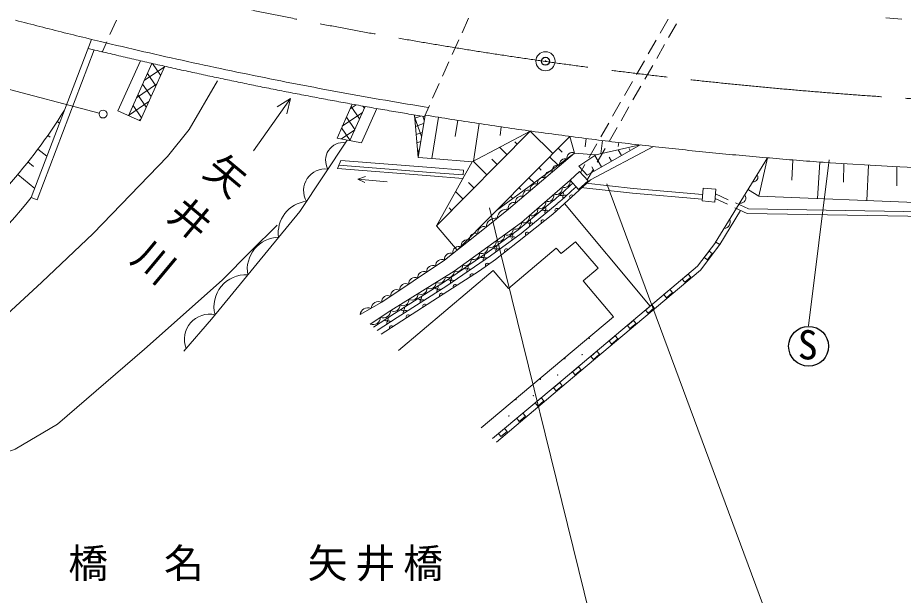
# Model space of a CAD drawing. Units: millimetres, scale not verified. Extents: x 40000 to 680000, y 20000 to 380000.
# Drawn here: x 137491 to 193007, y 240137 to 276346 of the extents above; entities that cross this region are included whole.
import ezdxf
from ezdxf.enums import TextEntityAlignment as Align

# ---------------------------------------------------------------- set-up
doc = ezdxf.new("R2010")
doc.units = ezdxf.units.MM
doc.header["$LTSCALE"] = 1000
doc.header["$PDMODE"] = 32
doc.header["$PDSIZE"] = 500
doc.linetypes.add('CHAIN', pattern=[18.5, 12, -1.5, 3.5, -1.5])
for name, color, linetype, lineweight in [('M-BGD', 7, 'Continuous', 13), ('M-BMK', 2, 'CHAIN', 13), ('M-BMK-ROW', 30, 'Continuous', 13), ('M-BMK-SRVR', 3, 'Continuous', 25), ('M-STR-HTXT', 7, 'Continuous', 13), ('M-STR-STR1', 1, 'Continuous', 13)]:
    doc.layers.add(name, color=color, linetype=linetype, lineweight=lineweight)
doc.styles.add('ＭＳ ゴシック', font='')
doc.styles.get('ＭＳ ゴシック').set_extended_font_data('MS Gothic')

msp = doc.modelspace()

# ---------------------------------------------------------------- hatches: boundary and pattern name
at = {"layer": 'M-BGD'}
h = msp.add_hatch(dxfattribs=at)
h.set_pattern_fill('USER', color=256, style=0, pattern_type=2)
h.set_pattern_definition([(19.3483, (388804, -610149), (-165.65492, 471.761), [])])
h.paths.add_polyline_path([(162358, 270251), (162591, 267585), (163026, 270243), (162983, 270148), (162979, 270149), (162975, 270150), (162971, 270150), (162967, 270151), (162963, 270152), (162959, 270152), (162954, 270153), (162950, 270154), (162946, 270154), (162942, 270155), (162938, 270156), (162934, 270156), (162930, 270157), (162926, 270158), (162922, 270158), (162917, 270159), (162913, 270160), (162909, 270160), (162905, 270161), (162901, 270162), (162897, 270163), (162893, 270163), (162889, 270164), (162885, 270165), (162880, 270165), (162876, 270166), (162872, 270167), (162868, 270167), (162864, 270168), (162860, 270169), (162856, 270169), (162852, 270170), (162848, 270171), (162843, 270171), (162839, 270172), (162835, 270173), (162831, 270173), (162827, 270174), (162823, 270175), (162819, 270175), (162815, 270176), (162810, 270177), (162806, 270177), (162802, 270178), (162798, 270179), (162794, 270179), (162790, 270180), (162786, 270181), (162782, 270181), (162778, 270182), (162773, 270183), (162769, 270183), (162765, 270184), (162761, 270185), (162757, 270185), (162753, 270186), (162749, 270187), (162745, 270188), (162741, 270188), (162736, 270189), (162732, 270190), (162728, 270190), (162724, 270191), (162720, 270192), (162716, 270192), (162712, 270193), (162708, 270194), (162704, 270194), (162699, 270195), (162695, 270196), (162691, 270196), (162687, 270197), (162683, 270198), (162679, 270198), (162675, 270199), (162671, 270200), (162667, 270200), (162662, 270201), (162658, 270202), (162654, 270202), (162650, 270203), (162646, 270204), (162642, 270204), (162638, 270205), (162634, 270206), (162630, 270206), (162625, 270207), (162621, 270208), (162617, 270209), (162613, 270209), (162609, 270210), (162605, 270211), (162601, 270211), (162597, 270212), (162593, 270213), (162588, 270213), (162584, 270214), (162580, 270215), (162576, 270215), (162572, 270216), (162568, 270217), (162564, 270217), (162560, 270218), (162556, 270219), (162551, 270219), (162547, 270220), (162543, 270221), (162539, 270221), (162535, 270222), (162531, 270223), (162527, 270223), (162523, 270224), (162519, 270225), (162514, 270226), (162510, 270226), (162506, 270227), (162502, 270228), (162498, 270228), (162494, 270229), (162490, 270230), (162486, 270230), (162482, 270231), (162477, 270232), (162473, 270232), (162469, 270233), (162465, 270234), (162461, 270234), (162457, 270235), (162453, 270236), (162449, 270236), (162445, 270237), (162440, 270238), (162436, 270238), (162432, 270239), (162428, 270240), (162424, 270240), (162420, 270241), (162416, 270242), (162412, 270243), (162408, 270243), (162403, 270244), (162399, 270245), (162395, 270245), (162391, 270246), (162387, 270247), (162383, 270247), (162379, 270248), (162375, 270249), (162371, 270249), (162366, 270250), (162362, 270251)])
h = msp.add_hatch(dxfattribs=at)
h.set_pattern_fill('USER', color=256, style=0, pattern_type=2)
h.set_pattern_definition([(289.3483, (388804, -610149), (471.75912, 165.65426), [])])
h.paths.add_polyline_path([(162358, 270251), (162591, 267585), (163026, 270243), (162983, 270148), (162979, 270149), (162975, 270150), (162971, 270150), (162967, 270151), (162963, 270152), (162959, 270152), (162954, 270153), (162950, 270154), (162946, 270154), (162942, 270155), (162938, 270156), (162934, 270156), (162930, 270157), (162926, 270158), (162922, 270158), (162917, 270159), (162913, 270160), (162909, 270160), (162905, 270161), (162901, 270162), (162897, 270163), (162893, 270163), (162889, 270164), (162885, 270165), (162880, 270165), (162876, 270166), (162872, 270167), (162868, 270167), (162864, 270168), (162860, 270169), (162856, 270169), (162852, 270170), (162848, 270171), (162843, 270171), (162839, 270172), (162835, 270173), (162831, 270173), (162827, 270174), (162823, 270175), (162819, 270175), (162815, 270176), (162810, 270177), (162806, 270177), (162802, 270178), (162798, 270179), (162794, 270179), (162790, 270180), (162786, 270181), (162782, 270181), (162778, 270182), (162773, 270183), (162769, 270183), (162765, 270184), (162761, 270185), (162757, 270185), (162753, 270186), (162749, 270187), (162745, 270188), (162741, 270188), (162736, 270189), (162732, 270190), (162728, 270190), (162724, 270191), (162720, 270192), (162716, 270192), (162712, 270193), (162708, 270194), (162704, 270194), (162699, 270195), (162695, 270196), (162691, 270196), (162687, 270197), (162683, 270198), (162679, 270198), (162675, 270199), (162671, 270200), (162667, 270200), (162662, 270201), (162658, 270202), (162654, 270202), (162650, 270203), (162646, 270204), (162642, 270204), (162638, 270205), (162634, 270206), (162630, 270206), (162625, 270207), (162621, 270208), (162617, 270209), (162613, 270209), (162609, 270210), (162605, 270211), (162601, 270211), (162597, 270212), (162593, 270213), (162588, 270213), (162584, 270214), (162580, 270215), (162576, 270215), (162572, 270216), (162568, 270217), (162564, 270217), (162560, 270218), (162556, 270219), (162551, 270219), (162547, 270220), (162543, 270221), (162539, 270221), (162535, 270222), (162531, 270223), (162527, 270223), (162523, 270224), (162519, 270225), (162514, 270226), (162510, 270226), (162506, 270227), (162502, 270228), (162498, 270228), (162494, 270229), (162490, 270230), (162486, 270230), (162482, 270231), (162477, 270232), (162473, 270232), (162469, 270233), (162465, 270234), (162461, 270234), (162457, 270235), (162453, 270236), (162449, 270236), (162445, 270237), (162440, 270238), (162436, 270238), (162432, 270239), (162428, 270240), (162424, 270240), (162420, 270241), (162416, 270242), (162412, 270243), (162408, 270243), (162403, 270244), (162399, 270245), (162395, 270245), (162391, 270246), (162387, 270247), (162383, 270247), (162379, 270248), (162375, 270249), (162371, 270249), (162366, 270250), (162362, 270251)])

# ---------------------------------------------------------------- linework, layer by layer
for p, q in [((178264, 276249), (177767, 275381)), ((178793, 275964), (178296, 275096)), ((191914, 276330), (192912, 276265)), ((142118, 274989), (138340, 265077)), ((177519, 274947), (177022, 274079)), ((142294, 274329), (138714, 264935)), ((178047, 274662), (177551, 273794)), ((143771, 270502), (145186, 273648)), ((144434, 270204), (145909, 273483)), ((145164, 269876), (146705, 273303)), ((145425, 272408), (146691, 273273)), ((146452, 272741), (145951, 273474)), ((176774, 273645), (176277, 272777)), ((177302, 273360), (176806, 272492)), ((146152, 272073), (145622, 272847)), ((144934, 271315), (146200, 272180)), ((145851, 271405), (145322, 272179)), ((176029, 272343), (175532, 271475)), ((176557, 272058), (176060, 271191)), ((145551, 270737), (145022, 271511)), ((144442, 270222), (145708, 271087)), ((152269, 268001), (154590, 271282)), ((154590, 271282), (153748, 270749)), ((154590, 271282), (154367, 270311)), ((157509, 268802), (158464, 270926)), ((175284, 271041), (174787, 270173)), ((143771, 270502), (145164, 269876)), ((145250, 270068), (144721, 270843)), ((157840, 269537), (159106, 270402)), ((158315, 268643), (159276, 270781)), ((158331, 270630), (158702, 270883)), ((158924, 269998), (158395, 270772)), ((159046, 268498), (160014, 270651)), ((159225, 270666), (159129, 270807)), ((175812, 270757), (175315, 269889)), ((139968, 269837), (140117, 269738)), ((145091, 269909), (145217, 269995)), ((158625, 269328), (158095, 270104)), ((162358, 270251), (162591, 267585)), ((162591, 267585), (163026, 270243)), ((163453, 267516), (163877, 270105)), ((164920, 268892), (165080, 269914)), ((157791, 268746), (158619, 269312)), ((158340, 268638), (157794, 269436)), ((166054, 267354), (166411, 269710)), ((167808, 269502), (167729, 268966)), ((174538, 269739), (174042, 268872)), ((175067, 269455), (174570, 268587)), ((139370, 268961), (139531, 268848)), ((157509, 268802), (159046, 268498)), ((163741, 263304), (169618, 269243)), ((165039, 261772), (172100, 268907)), ((165980, 267315), (169618, 269243)), ((169618, 269243), (171040, 267836)), ((172100, 268907), (172400, 267857)), ((173057, 268245), (173125, 268775)), ((167691, 268222), (168154, 267763)), ((168658, 268560), (168802, 268418)), ((171362, 268162), (171617, 267910)), ((176502, 268367), (173184, 266477)), ((173793, 268438), (173296, 267570)), ((177345, 268271), (173395, 266179)), ((173730, 267751), (176502, 268367)), ((174322, 268153), (173825, 267285)), ((174050, 267822), (174152, 268647)), ((175170, 268523), (175141, 268281)), ((138747, 268102), (139327, 267668)), ((167510, 264270), (172400, 267857)), ((171363, 267096), (170830, 267624)), ((173730, 267751), (172400, 267857)), ((172675, 267036), (173730, 267751)), ((173674, 267713), (174085, 266990)), ((174570, 267597), (174713, 267348)), ((175137, 268064), (175341, 267705)), ((175814, 268142), (175886, 268016)), ((138133, 267303), (138489, 267021)), ((157529, 266894), (157594, 267040)), ((157594, 267040), (157755, 267398)), ((163384, 266649), (157624, 267107)), ((163408, 266948), (157755, 267398)), ((163453, 267516), (162591, 267585)), ((165980, 267315), (163453, 267516)), ((165980, 267315), (163741, 263304)), ((166041, 267347), (166900, 266496)), ((167214, 267488), (167551, 267154)), ((173184, 266477), (172675, 267036)), ((173048, 267136), (172764, 266640)), ((181222, 262235), (184503, 267562)), ((186093, 267429), (186023, 266152)), ((188357, 267440), (187073, 257028)), ((187779, 267298), (187624, 265009)), ((189285, 267204), (189261, 266026)), ((190834, 267110), (190732, 264886)), ((137497, 266522), (138554, 265638)), ((163366, 266429), (157529, 266894)), ((165413, 266487), (163384, 266649)), ((165437, 266786), (163408, 266948)), ((165437, 266786), (165413, 266487)), ((170159, 266946), (170308, 266798)), ((172116, 266165), (172707, 266703)), ((172707, 266703), (173246, 266111)), ((173577, 266851), (173189, 266174)), ((173487, 266993), (173634, 266734)), ((192611, 267007), (192605, 265815)), ((158816, 266234), (159293, 266386)), ((160659, 266047), (158816, 266234)), ((158816, 266234), (159254, 266013)), ((165395, 266268), (163366, 266429)), ((165757, 266006), (166090, 265677)), ((169535, 266316), (169861, 265994)), ((172654, 265573), (172116, 266165)), ((173246, 266111), (172654, 265573)), ((176066, 265649), (173098, 265977)), ((164938, 265448), (165405, 264985)), ((168917, 265691), (169023, 265585)), ((171479, 265236), (171665, 265403)), ((176036, 265350), (172802, 265707)), ((180430, 265262), (176066, 265649)), ((180395, 264863), (180465, 265660)), ((181262, 265589), (180465, 265660)), ((181262, 265589), (181191, 264792)), ((138714, 264935), (138340, 265077)), ((168382, 265151), (168522, 265012)), ((171868, 265183), (171683, 265015)), ((180403, 264963), (176036, 265350)), ((180395, 264863), (181191, 264792)), ((181211, 265011), (181988, 264648)), ((181236, 265298), (182039, 264938)), ((183951, 265154), (197181, 264630)), ((164531, 264427), (164693, 264266)), ((167987, 264751), (168028, 264710)), ((170379, 264306), (170573, 264464)), ((177142, 258260), (171775, 264706)), ((181499, 262132), (182803, 264268)), ((182441, 264437), (183219, 264074)), ((182495, 264733), (183298, 264373)), ((183298, 264373), (197113, 264131)), ((170760, 264230), (170567, 264072)), ((163741, 263304), (165039, 261772)), ((181329, 261906), (181511, 262144)), ((167294, 260503), (161362, 255481)), ((168249, 259378), (167294, 260503)), ((173878, 260645), (172937, 259853)), ((172937, 259853), (174830, 257602)), ((174830, 257602), (166541, 250630))]:
    msp.add_line(p, q, dxfattribs=at)
for points in [[(137353, 276186), (137544, 276136), (137735, 276087), (137926, 276038), (138117, 275988), (138308, 275939), (138499, 275890), (138691, 275842), (138882, 275793), (139073, 275744), (139264, 275696), (139456, 275648), (139647, 275599), (139839, 275551), (140030, 275503), (140222, 275456), (140413, 275408), (140605, 275360), (140796, 275313), (140988, 275265), (141180, 275218), (141372, 275171), (141563, 275124), (141755, 275077), (142118, 274989)], [(81183, 261427), (87019, 256089), (91424, 251728), (92779, 250628), (93964, 249781), (96504, 248680), (102685, 247664), (104463, 247410), (108273, 247072), (111575, 246902), (115893, 246987), (120380, 247410), (124529, 248511), (127069, 249781), (128339, 250628), (136805, 257740), (139007, 259772), (142224, 262820), (146881, 267646), (148235, 269339), (150013, 272387)], [(163026, 270243), (163234, 270209), (163443, 270175), (163651, 270141), (163860, 270107), (164069, 270074), (164277, 270041), (164486, 270008), (164695, 269975), (164904, 269942), (165112, 269909), (165321, 269877), (165530, 269844), (165739, 269812), (165948, 269780), (166157, 269748), (166366, 269716), (166574, 269685), (166783, 269654), (166992, 269622), (167201, 269591), (167410, 269560), (167620, 269529), (167829, 269499), (168038, 269468), (168247, 269438), (168456, 269408), (168665, 269378), (168874, 269348), (169084, 269318), (169293, 269289), (169502, 269259), (169711, 269230), (169921, 269201), (170130, 269172), (170339, 269143), (170549, 269115), (170758, 269086), (170968, 269058), (171177, 269030), (171386, 269002), (171596, 268974), (171805, 268946), (172015, 268919), (172224, 268891), (172434, 268864), (172644, 268837), (172853, 268810), (173063, 268783), (173272, 268757), (173482, 268730), (173692, 268704), (173902, 268678), (174111, 268652), (174321, 268626), (174531, 268600), (174741, 268575), (174950, 268549), (175160, 268524), (175370, 268499), (175580, 268474), (175790, 268450), (176000, 268425), (176209, 268401), (176419, 268376), (176629, 268352), (176839, 268328), (177049, 268305), (177259, 268281), (177469, 268257), (177679, 268234), (177889, 268211), (178099, 268188), (178309, 268165), (178520, 268142), (178730, 268120), (178940, 268097), (179150, 268075), (179360, 268053), (179570, 268031), (179780, 268009), (179991, 267988), (180201, 267966), (180411, 267945), (180621, 267924), (180832, 267903), (181042, 267882), (181252, 267861), (181463, 267841), (181673, 267821), (181883, 267800), (182094, 267780), (182304, 267760), (182514, 267741), (182725, 267721), (182935, 267702), (183146, 267682), (183356, 267663), (183567, 267644), (183777, 267626), (183988, 267607), (184198, 267589), (184409, 267570), (184619, 267552), (184830, 267534), (185040, 267516), (185251, 267498), (185461, 267481), (185672, 267464), (185883, 267446), (186093, 267429), (186304, 267412), (186515, 267396), (186725, 267379), (186936, 267362), (187147, 267346), (187357, 267330), (187568, 267314), (187779, 267298), (187990, 267283), (188058, 267278)], [(147895, 255447), (149633, 257448), (155171, 264198), (158154, 268675)], [(172400, 267857), (168258, 264337), (166857, 263220), (164254, 261147), (160310, 258504), (158958, 257733)], [(184503, 267562), (183951, 265154), (183303, 265553)], [(188058, 267278), (192348, 267019), (198626, 266730), (205219, 266572), (214003, 266458), (215612, 265494), (219293, 263182)], [(159593, 257138), (160883, 257989), (164855, 260460), (169064, 263509), (172116, 266165)], [(173395, 266179), (171038, 264035), (168823, 262285), (167434, 261186), (166431, 260471), (164453, 259198), (160274, 256501)], [(159794, 256950), (161118, 257804), (164237, 259784), (166957, 261653), (168857, 263057), (171128, 264920)], [(171319, 264688), (169042, 262820), (167131, 261408), (164402, 259534), (161280, 257551), (160020, 256738)], [(69072, 264174), (75845, 258248), (77623, 256893), (89985, 246056), (92779, 244278), (93964, 243685), (98705, 242076), (101838, 241484), (106071, 241060), (107849, 240976), (110897, 241060), (117163, 241568), (125460, 242838), (129016, 243939), (131471, 245209), (134594, 247769), (136128, 248850), (137332, 249301), (139989, 250875), (145446, 255575), (150299, 259891)], [(183219, 264074), (197072, 263832), (197945, 263604), (202338, 263364), (214219, 263986), (218683, 262425)], [(150299, 259891), (152106, 261703), (153746, 263343)], [(167249, 249967), (171694, 253657), (180103, 260761), (181256, 262280)], [(167497, 249735), (171867, 253430), (180289, 260522), (181499, 262132), (181256, 262280)], [(168249, 259378), (171253, 261889), (171565, 261560), (172463, 262290), (173878, 260645)]]:
    msp.add_lwpolyline(points, dxfattribs=at)
for points in [[(180831, 261720), (181030, 261569), (180727, 261170), (180528, 261322)], [(179527, 260275), (179688, 260084), (179306, 259761), (179145, 259952)], [(178381, 259307), (178542, 259116), (178160, 258793), (177999, 258984)], [(177235, 258339), (177397, 258148), (177015, 257825), (176853, 258016)], [(176089, 257371), (176251, 257180), (175869, 256857), (175708, 257048)], [(174944, 256403), (175105, 256212), (174723, 255889), (174562, 256080)], [(173798, 255435), (173959, 255244), (173577, 254921), (173416, 255112)], [(172652, 254466), (172813, 254276), (172431, 253953), (172270, 254144)], [(171469, 253470), (171629, 253278), (171244, 252959), (171084, 253151)], [(170315, 252512), (170475, 252320), (170090, 252000), (169930, 252193)], [(169161, 251554), (169321, 251362), (168936, 251042), (168776, 251235)], [(168007, 250596), (168166, 250404), (167782, 250084), (167622, 250277)]]:
    msp.add_lwpolyline(points, close=True, dxfattribs=at)
at = {"layer": 'M-BGD', "lineweight": 25}
msp.add_circle((187071, 255748), 1250, dxfattribs=at)
at = {"layer": 'M-BGD'}
for centre in [(173321, 256254), (171788, 254969), (172876, 255228), (171343, 253943), (170256, 253684), (169810, 252659), (168723, 252399), (168278, 251374)]:
    msp.add_circle(centre, 12.5, dxfattribs=at)
for centre, radius, start, end in [((109195, 290199), 36900, 309.3349, 327.8086), ((157897, 267412), 1105, 82.4724, 210.1703), ((172253, 267564), 328, 63.3301, 197.388), ((171332, 266782), 328, 63.3301, 197.388), ((171793, 267173), 328, 63.3301, 197.388), ((156779, 265501), 1366, 83.1197, 209.5231), ((170872, 266390), 328, 63.3301, 197.388), ((183614, 266340), 278, 263.0537, 33.6939), ((169952, 265608), 328, 63.3301, 197.388), ((170412, 265999), 328, 63.3301, 197.388), ((76532, 370659), 141877, 311.8114, 312.44965), ((171741, 266082), 384, 249.6639, 12.3936), ((169491, 265217), 328, 63.3301, 197.388), ((171232, 265640), 384, 249.6639, 12.3936), ((76532, 370659), 142177, 311.8114, 312.44932), ((171572, 265320), 125, 222.0576, 42.0576), ((112835, 285305), 32552, 306.6027, 321.5829), ((155803, 262861), 1978, 96.156, 188.1331), ((169031, 264826), 328, 63.3301, 197.388), ((170215, 264755), 384, 249.6639, 12.3936), ((170724, 265197), 384, 249.6639, 12.3936), ((171776, 265099), 125, 42.0585, 222.0594), ((172216, 265107), 125, 42.2967, 222.2967), ((182812, 265050), 325, 260.4075, 36.3401), ((168158, 263744), 602, 80.4317, 176.6806), ((168571, 264435), 328, 63.3301, 197.388), ((169706, 264312), 384, 249.6639, 12.3936), ((170476, 264385), 125, 219.3705, 39.3705), ((170663, 264151), 125, 39.3705, 219.3705), ((171292, 264266), 125, 42.2975, 222.296), ((167457, 263185), 602, 80.4317, 176.6806), ((169198, 263869), 384, 249.6639, 12.3936), ((181759, 263539), 401, 272.7451, 24.0026), ((166707, 262875), 377, 66.517, 190.5562), ((168705, 263451), 364, 242.688, 9.1633), ((169510, 263592), 125, 219.3705, 39.3705), ((169697, 263358), 125, 39.3705, 219.3705), ((170421, 263547), 125, 38.2978, 218.2978), ((166186, 262460), 377, 66.517, 190.5562), ((167653, 262689), 364, 242.688, 9.1633), ((168179, 263070), 364, 242.688, 9.1633), ((168410, 262726), 125, 216.4627, 36.4627), ((168589, 262486), 125, 36.4627, 216.4627), ((169440, 262773), 125, 38.2978, 218.2978), ((153889, 260575), 2006, 91.2816, 189.9907), ((165666, 262045), 377, 66.517, 190.5562), ((167127, 262308), 364, 242.688, 9.1633), ((167405, 261983), 125, 216.4627, 36.4627), ((164625, 261216), 377, 66.517, 190.5562), ((165145, 261631), 377, 66.517, 190.5562), ((166075, 261545), 364, 242.688, 9.1633), ((166601, 261927), 364, 242.688, 9.1633), ((166627, 261426), 125, 214.4889, 34.4874), ((167584, 261743), 125, 36.4627, 216.4627), ((168128, 261736), 125, 38.3671, 218.3671), ((164077, 260803), 388, 62.7754, 184.8913), ((165548, 261164), 364, 242.688, 9.1633), ((166797, 261179), 125, 34.4881, 214.4881), ((166933, 260829), 125, 35.4885, 215.4886), ((162950, 260047), 388, 62.7754, 184.8913), ((163514, 260425), 388, 62.7754, 184.8913), ((164477, 260435), 379, 240.0813, 3.6876), ((165022, 260783), 364, 242.688, 9.1633), ((165597, 260718), 125, 214.4889, 34.4874), ((165767, 260471), 125, 34.4881, 214.4881), ((151781, 258245), 1986, 86.1871, 195.0852), ((162387, 259670), 388, 62.7754, 184.8913), ((163910, 260082), 379, 240.0813, 3.6876), ((164567, 260011), 125, 214.4881, 34.4881), ((164736, 259763), 125, 34.4889, 214.4874), ((165968, 260173), 125, 32.7776, 212.7761), ((161260, 258914), 388, 62.7754, 184.8913), ((161823, 259292), 388, 62.7754, 184.8913), ((162775, 259376), 379, 240.0813, 3.6876), ((163342, 259729), 379, 240.0813, 3.6876), ((163733, 259464), 125, 212.4165, 32.4165), ((163896, 259212), 125, 32.4165, 212.4165), ((164917, 259496), 125, 32.7776, 212.7761), ((160696, 258537), 388, 62.7754, 184.8913), ((162207, 259023), 379, 240.0813, 3.6876), ((162677, 258794), 125, 212.4165, 32.4165), ((164062, 258945), 125, 32.8348, 212.8331), ((159434, 257684), 478, 65.2615, 174.0727), ((160110, 258069), 478, 65.2615, 174.0727), ((161072, 258317), 379, 240.0813, 3.6876), ((161640, 258670), 379, 240.0813, 3.6876), ((161622, 258124), 125, 212.4165, 32.4165), ((162841, 258542), 125, 32.4165, 212.4165), ((163012, 258268), 125, 32.8339, 212.8339), ((149527, 256179), 1586, 77.7416, 200.7203), ((160410, 258004), 473, 248.6554, 358.1547), ((161786, 257872), 125, 32.4165, 212.4165), ((161962, 257590), 125, 32.8339, 212.8339), ((159765, 257579), 473, 248.6554, 358.1547), ((160592, 257464), 125, 212.8151, 32.8151), ((160754, 257212), 125, 32.8158, 212.8143), ((160912, 256912), 125, 32.8348, 212.8331)]:
    msp.add_arc(centre, radius, start, end, dxfattribs=at)
at = {"layer": 'M-BMK'}
msp.add_arc((211402, 561070), 290351, 256.42872, 278.50707, dxfattribs=at)
at = {"layer": 'M-BMK-ROW'}
msp.add_line((142600, 270372), (133088, 272871), dxfattribs=at)
msp.add_circle((142841, 270309), 250, dxfattribs=at)
at = {"layer": 'M-BMK-SRVR', "lineweight": 13}
msp.add_circle((170576, 273617), 600, dxfattribs=at)
at = {"layer": 'M-BMK-SRVR'}
msp.add_point((170576, 273617), dxfattribs=at)
at = {"layer": 'M-STR-HTXT'}
for p, q in [((174416, 265923), (185857, 235120)), ((167077, 264425), (174266, 235222))]:
    msp.add_line(p, q, dxfattribs=at)
at = {"layer": 'M-STR-STR1'}
for p, q in [((143275, 275284), (143685, 276196)), ((165758, 276319), (165348, 275407)), ((142779, 274180), (143070, 274828)), ((165143, 274951), (164733, 274039)), ((164528, 273583), (164117, 272671)), ((163912, 272215), (163502, 271303)), ((163297, 270847), (162983, 270148))]:
    msp.add_line(p, q, dxfattribs=at)
for points in [[(142118, 274989), (142674, 274855), (143015, 274774), (143356, 274692), (143698, 274611), (144039, 274531), (144381, 274451), (144723, 274371), (145064, 274292), (145406, 274213), (145748, 274135), (146091, 274057), (146433, 273980), (146775, 273903), (147118, 273826), (147460, 273750), (147803, 273674), (148145, 273599), (148488, 273524), (148831, 273449), (149174, 273375), (149517, 273301), (149860, 273228), (150204, 273155), (150547, 273083), (150890, 273011), (151234, 272939), (151578, 272868), (151921, 272798), (152265, 272727), (152609, 272657), (152953, 272588), (153297, 272519), (153641, 272450), (153985, 272382), (154330, 272314), (154674, 272247), (155018, 272180), (155363, 272114), (155708, 272048), (156052, 271982), (156397, 271917), (156742, 271852), (157087, 271788), (157432, 271724), (157777, 271661), (158122, 271598), (158468, 271535), (158813, 271473), (159158, 271411), (159504, 271350), (159849, 271289), (160195, 271228), (160541, 271168), (160887, 271109), (161233, 271049), (161578, 270991), (161924, 270932), (162271, 270874), (162617, 270817), (162963, 270760), (163238, 270715)], [(141900, 274419), (142327, 274321), (142463, 274289), (142599, 274256), (142734, 274224), (142870, 274191), (143006, 274159), (143142, 274127), (143278, 274094), (143413, 274062), (143549, 274030), (143685, 273998), (143821, 273966), (143957, 273934), (144093, 273902), (144229, 273870), (144365, 273839), (144501, 273807), (144637, 273775), (144773, 273744), (144909, 273712), (145045, 273681), (145181, 273650), (145317, 273618), (145453, 273587), (145589, 273556), (145725, 273525), (145861, 273494), (145997, 273463), (146133, 273432), (146269, 273402), (146406, 273371), (146542, 273340), (146678, 273310), (146814, 273279), (146950, 273249), (147087, 273218), (147223, 273188), (147359, 273158), (147495, 273127), (147632, 273097), (147768, 273067), (147904, 273037), (148041, 273007), (148177, 272977), (148313, 272948), (148450, 272918), (148586, 272888), (148723, 272859), (148859, 272829), (148996, 272800), (149132, 272770), (149269, 272741), (149405, 272712), (149542, 272683), (149678, 272653), (149815, 272624), (149951, 272595), (150088, 272567), (150224, 272538), (150361, 272509), (150497, 272480), (150634, 272452), (150771, 272423), (150907, 272394), (151044, 272366), (151181, 272338), (151317, 272309), (151454, 272281), (151591, 272253), (151728, 272225), (151864, 272197), (152001, 272169), (152138, 272141), (152275, 272113), (152411, 272085), (152548, 272058), (152685, 272030), (152822, 272002), (152959, 271975), (153096, 271947), (153232, 271920), (153369, 271893), (153506, 271865), (153643, 271838), (153780, 271811), (153917, 271784), (154054, 271757), (154191, 271730), (154328, 271703), (154465, 271677), (154602, 271650), (154739, 271623), (154876, 271597), (155013, 271570), (155150, 271544), (155287, 271517), (155424, 271491), (155561, 271465), (155699, 271439), (155836, 271413), (155973, 271387), (156110, 271361), (156247, 271335), (156384, 271309), (156521, 271283), (156659, 271257), (156796, 271232), (156933, 271206), (157070, 271181), (157208, 271155), (157345, 271130), (157482, 271105), (157619, 271079), (157757, 271054), (157894, 271029), (158031, 271004), (158169, 270979), (158306, 270954), (158443, 270930), (158581, 270905), (158718, 270880), (158856, 270855), (158993, 270831), (159131, 270806), (159268, 270782), (159405, 270758), (159543, 270733), (159680, 270709), (159818, 270685), (159955, 270661), (160093, 270637), (160230, 270613), (160368, 270589), (160505, 270565), (160643, 270542), (160781, 270518), (160918, 270494), (161056, 270471), (161193, 270447), (161331, 270424), (161469, 270401), (161606, 270377), (161744, 270354), (161882, 270331), (162019, 270308), (162157, 270285), (162295, 270262), (162432, 270239), (162570, 270216), (162708, 270194), (162845, 270171), (162983, 270148)]]:
    msp.add_lwpolyline(points, dxfattribs=at)

# ---------------------------------------------------------------- texts
at = {"layer": 'M-BGD', "style": 'ＭＳ ゴシック'}
for s, p in [('矢', (150577, 266452)), ('井', (148315, 263738)), ('川', (146054, 261024))]:
    msp.add_text(s, height=1833, rotation=320.194, dxfattribs=at).set_placement(p, align=Align.MIDDLE_CENTER)
msp.add_text('S', height=1833, dxfattribs=at).set_placement((186392, 254374), align=Align.BOTTOM_LEFT)
at = {"layer": 'M-STR-HTXT', "insert": (140661, 241004), "char_height": 1833, "attachment_point": 7, "style": 'ＭＳ ゴシック'}
msp.add_mtext('\\T1.2;橋\u3000名\u3000\u3000矢井橋', dxfattribs=at)

doc.saveas('drawing.dxf')
